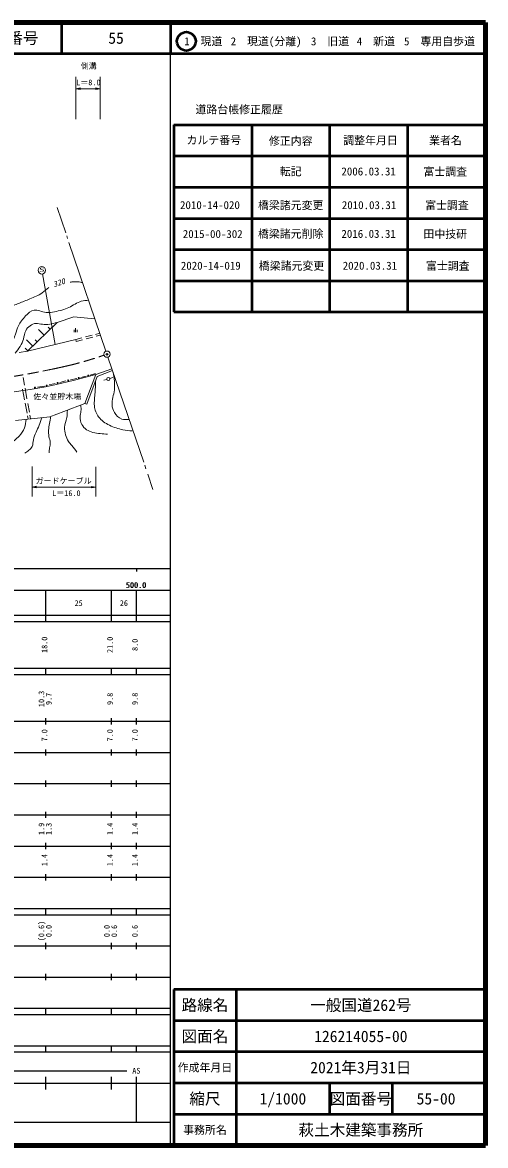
# Model space of a CAD drawing. Units: millimetres, scale not verified. Extents: x 40000 to 680000, y 20000 to 380000.
# Drawn here: x 531468 to 680000, y 20000 to 380000 of the extents above; entities that cross this region are included whole.
import ezdxf
from ezdxf.enums import TextEntityAlignment as Align

# ---------------------------------------------------------------- set-up
doc = ezdxf.new("R2010")
doc.units = ezdxf.units.MM
doc.header["$LTSCALE"] = 1000
doc.header["$PDMODE"] = 32
doc.header["$PDSIZE"] = 500
doc.linetypes.add('CHAIN', pattern=[18.5, 12, -1.5, 3.5, -1.5])
for name, color, linetype, lineweight in [('M-BGD', 7, 'Continuous', 13), ('M-BMK', 2, 'CHAIN', 13), ('M-BMK-SRVR', 3, 'Continuous', 13), ('M-STR-STR3', 7, 'Continuous', 13), ('M-STR-STRC', 7, 'Continuous', 13), ('M-TTL', 2, 'Continuous', 140), ('M-TTL-BAND', 7, 'Continuous', 25), ('M-TTL-FRAM', 2, 'Continuous', 50), ('M-TTL-LINE', 7, 'Continuous', 50), ('M-TTL-TXT', 7, 'Continuous', 13)]:
    doc.layers.add(name, color=color, linetype=linetype, lineweight=lineweight)
doc.layers.add('レイヤ7', color=6, linetype='Continuous')
doc.styles.add('ＭＳ ゴシック', font='')
doc.styles.get('ＭＳ ゴシック').set_extended_font_data('MS Gothic')

# ---------------------------------------------------------------- blocks, each defined once
blk = doc.blocks.new('open_arrow')
at = {"color": 0, "linetype": 'Continuous', "lineweight": -2}
blk.add_lwpolyline([(7.5, 1.25), (0, 0), (7.5, -1.25)], dxfattribs=at)

msp = doc.modelspace()

# ---------------------------------------------------------------- linework, layer by layer
at = {"layer": 'M-BGD'}
for p, q in [((545671, 311585), (545966, 310716)), ((547928, 285615), (542589, 283869)), ((554600, 285024), (547928, 285615)), ((542589, 283869), (533106, 274641)), ((536656, 281630), (538423, 279815)), ((539735, 282306), (540342, 281683)), ((548023, 281470), (548023, 280720)), ((548524, 281970), (548523, 280720)), ((549023, 280719), (549023, 281469)), ((532815, 278315), (534793, 276282)), ((533106, 274641), (548541, 278343)), ((535574, 278272), (536189, 277640)), ((550524, 278862), (548541, 278343)), ((548693, 277763), (548541, 278343)), ((550747, 278300), (548693, 277763)), ((553881, 279741), (551739, 279181)), ((554038, 279162), (551894, 278601)), ((556293, 280373), (554930, 280016)), ((556445, 279793), (555141, 279451)), ((533106, 274641), (530460, 274193)), ((532373, 275637), (533228, 274759)), ((554996, 267142), (548209, 265379)), ((551916, 266660), (550184, 266217)), ((551524, 257826), (554996, 267142)), ((555412, 266555), (552122, 257620)), ((554948, 267435), (553215, 266992)), ((560161, 269005), (554996, 267142)), ((560355, 268437), (555412, 266555)), ((531685, 266163), (532129, 263712)), ((532289, 262827), (532909, 259408)), ((538291, 263052), (533957, 262375)), ((538530, 263454), (536317, 263096)), ((541809, 263842), (538291, 263052)), ((541982, 264264), (540009, 263801)), ((548209, 265379), (541809, 263842)), ((545433, 265074), (543461, 264611)), ((548885, 265885), (546913, 265422)), ((558557, 265596), (557596, 265327)), ((559517, 265885), (560467, 266184)), ((533957, 262375), (527262, 261361)), ((531536, 262493), (532157, 259071)), ((532362, 257939), (532941, 254745)), ((533193, 257840), (533687, 255112)), ((551524, 257826), (540297, 253581)), ((552122, 257620), (551524, 257826)), ((540297, 253581), (529215, 252462)), ((533093, 253905), (533280, 252872)), ((533866, 254125), (534078, 252953))]:
    msp.add_line(p, q, dxfattribs=at)
for centre, radius in [((552566, 266826), 150), ((535487, 262961), 150), ((539269, 263628), 150), ((542721, 264438), 150), ((546173, 265248), 150), ((549535, 266051), 150), ((559034, 265731), 500)]:
    msp.add_circle(centre, radius, dxfattribs=at)
for points, knots in [([(550770, 296600), (550283, 296711), (549796, 296823), (549301, 296875), (548827, 296924), (548346, 296919), (547870, 296876), (547510, 296843), (547153, 296789), (546796, 296734)], [0, 0, 0, 0, 1, 1, 1, 2, 2, 2, 3, 3, 3, 3]), ([(519918, 273909), (520499, 275272), (521080, 276635), (521796, 277935), (522406, 279042), (523114, 280103), (523661, 281226), (524227, 282390), (524621, 283621), (525096, 284875), (525578, 286146), (526145, 287441), (527104, 288308), (527960, 289083), (529129, 289516), (530255, 289951), (531475, 290423), (532644, 290897), (533835, 291379), (535190, 291927), (536573, 292485), (537774, 293308), (538539, 293832), (539231, 294463), (539923, 295095)], [0, 0, 0, 0, 1, 1, 1, 2, 2, 2, 3, 3, 3, 4, 4, 4, 5, 5, 5, 6, 6, 6, 7, 7, 7, 8, 8, 8, 8]), ([(552681, 290985), (551886, 290912), (551090, 290838), (550342, 290618), (548940, 290205), (547708, 289275), (546369, 288637), (544924, 287948), (543355, 287600), (541775, 287276), (540871, 287091), (539963, 286913), (539045, 287031), (537732, 287199), (536397, 287972), (535198, 287779), (534187, 287617), (533273, 286769), (532466, 285920), (531500, 284906), (530687, 283893), (530164, 282708), (529800, 281881), (529576, 280972), (529275, 280098), (528459, 277728), (527078, 275627), (525696, 273527)], [0, 0, 0, 0, 1, 1, 1, 2, 2, 2, 3, 3, 3, 4, 4, 4, 5, 5, 5, 6, 6, 6, 7, 7, 7, 8, 8, 8, 9, 9, 9, 9]), ([(529173, 273974), (530246, 275416), (531318, 276858), (531786, 278520), (532032, 279395), (532110, 280331), (532527, 281179), (533141, 282425), (534489, 283482), (535830, 283539), (536503, 283568), (537175, 283345), (537849, 283242), (539421, 283001), (540999, 283414), (542578, 283828)], [0, 0, 0, 0, 1, 1, 1, 2, 2, 2, 3, 3, 3, 4, 4, 4, 5, 5, 5, 5]), ([(560537, 267900), (560868, 265995), (561199, 264090), (560948, 262198), (560735, 260594), (560103, 258999), (560206, 257408), (560259, 256585), (560508, 255764), (560940, 255012), (561492, 254051), (562340, 253203), (563334, 252890), (564065, 252660), (564874, 252720), (565683, 252780)], [0, 0, 0, 0, 1, 1, 1, 2, 2, 2, 3, 3, 3, 4, 4, 4, 5, 5, 5, 5]), ([(554855, 265042), (554870, 263805), (554885, 262569), (554784, 261333), (554667, 259911), (554398, 258491), (554552, 257072), (554688, 255816), (555156, 254561), (555912, 253548), (556787, 252375), (558047, 251526), (559375, 250875), (560753, 250198), (562205, 249733), (563691, 249450), (564665, 249264), (565655, 249157), (566644, 249049)], [0, 0, 0, 0, 1, 1, 1, 2, 2, 2, 3, 3, 3, 4, 4, 4, 5, 5, 5, 6, 6, 6, 6]), ([(545879, 255691), (545847, 254913), (545816, 254134), (545669, 253369), (545462, 252296), (545028, 251250), (544969, 250175), (544927, 249400), (545081, 248611), (545295, 247841), (545504, 247085), (545773, 246349), (546193, 245710), (546511, 245228), (546916, 244800), (547298, 244358), (547878, 243685), (548406, 242976), (548934, 242267)], [0, 0, 0, 0, 1, 1, 1, 2, 2, 2, 3, 3, 3, 4, 4, 4, 5, 5, 5, 6, 6, 6, 6]), ([(550204, 257327), (550257, 256672), (550309, 256017), (550233, 255372), (550163, 254784), (549986, 254204), (549947, 253611), (549891, 252778), (550107, 251918), (550512, 251168), (550883, 250482), (551411, 249888), (552045, 249462), (552657, 249050), (553368, 248795), (554089, 248608), (555615, 248212), (557181, 248123), (558747, 248035)], [0, 0, 0, 0, 1, 1, 1, 2, 2, 2, 3, 3, 3, 4, 4, 4, 5, 5, 5, 6, 6, 6, 6]), ([(532643, 252808), (532563, 251861), (532483, 250914), (532161, 250051), (531800, 249078), (531132, 248212), (530398, 247439), (529496, 246490), (528495, 245680), (527441, 244942), (526183, 244062), (524851, 243283), (523519, 242504)], [0, 0, 0, 0, 1, 1, 1, 2, 2, 2, 3, 3, 3, 4, 4, 4, 4]), ([(537640, 253313), (537388, 252493), (537135, 251674), (536821, 250880), (536524, 250131), (536173, 249405), (535836, 248669), (535467, 247866), (535115, 247053), (534973, 246172), (534861, 245479), (534880, 244745), (534602, 244125), (534382, 243632), (533973, 243211), (533536, 242857), (533117, 242516), (532671, 242237), (532225, 241957)], [0, 0, 0, 0, 1, 1, 1, 2, 2, 2, 3, 3, 3, 4, 4, 4, 5, 5, 5, 6, 6, 6, 6]), ([(540508, 253661), (540386, 252924), (540264, 252187), (540138, 251450), (540020, 250756), (539898, 250063), (539850, 249361), (539801, 248665), (539825, 247961), (539970, 247273), (540107, 246625), (540352, 245992), (540378, 245348), (540400, 244793), (540261, 244230), (540171, 243669), (540086, 243136), (540046, 242604), (540006, 242072)], [0, 0, 0, 0, 1, 1, 1, 2, 2, 2, 3, 3, 3, 4, 4, 4, 5, 5, 5, 6, 6, 6, 6])]:
    msp.add_open_spline(points, degree=3, knots=knots, dxfattribs=at)
at = {"layer": 'M-BMK'}
msp.add_open_spline([(464589, 269063), (466549, 268666), (468510, 268270), (470477, 267910), (472536, 267533), (474603, 267196), (476673, 266876), (478843, 266541), (481015, 266224), (483195, 265962), (486017, 265623), (488851, 265375), (491689, 265194), (495593, 264944), (499506, 264820), (503417, 264835), (507812, 264852), (512204, 265045), (516592, 265342), (520437, 265601), (524279, 265941), (528091, 266485), (531907, 267031), (535693, 267782), (539475, 268554), (542788, 269229), (546097, 269920), (549358, 270797), (551828, 271461), (554271, 272232), (556698, 273043), (557004, 273145), (557309, 273247), (557614, 273350)], degree=3, knots=[0, 0, 0, 0, 1, 1, 1, 2, 2, 2, 3, 3, 3, 4, 4, 4, 5, 5, 5, 6, 6, 6, 7, 7, 7, 8, 8, 8, 9, 9, 9, 10, 10, 10, 11, 11, 11, 11], dxfattribs=at)
at = {"layer": 'M-BMK-SRVR'}
for p, q in [((542573, 320688), (545345, 312540)), ((546376, 309513), (558248, 274626)), ((558897, 272722), (570349, 239070)), ((570699, 238042), (571072, 236944)), ((571668, 235195), (573330, 230312))]:
    msp.add_line(p, q, dxfattribs=at)
msp.add_circle((558554, 273665), 1000, dxfattribs=at)
at = {"layer": 'M-STR-STR3'}
for p, q in [((548627, 362613), (548613, 349050)), ((556377, 362605), (556363, 349042)), ((548623, 358765), (556373, 358757)), ((534567, 237613), (534557, 228065)), ((554981, 237592), (554971, 228044)), ((554975, 231062), (534574, 231083))]:
    msp.add_line(p, q, dxfattribs=at)
at = {"layer": 'M-STR-STRC'}
msp.add_line((537945, 299380), (541992, 276772), dxfattribs=at)
msp.add_circle((537694, 300553), 1200, dxfattribs=at)
at = {"layer": 'M-TTL'}
for p, q in [((680000, 380000), (40000, 380000)), ((680000, 20000), (680000, 380000)), ((40000, 20000), (680000, 20000))]:
    msp.add_line(p, q, dxfattribs=at)
at = {"layer": 'M-TTL-BAND'}
for p, q in [((579000, 20000), (579000, 370000)), ((40000, 205000), (579000, 205000)), ((568000, 205000), (568000, 204000)), ((68000, 198000), (579000, 198000)), ((539000, 188000), (539000, 198000)), ((560000, 188000), (560000, 198000)), ((568000, 188000), (568000, 198000)), ((40000, 190000), (579000, 190000)), ((40000, 188000), (579000, 188000)), ((40000, 173000), (579000, 173000)), ((539000, 171000), (539000, 173000)), ((560000, 171000), (560000, 173000)), ((568000, 171000), (568000, 173000)), ((40000, 171000), (579000, 171000)), ((40000, 156000), (579000, 156000)), ((539000, 155000), (539000, 157000)), ((560000, 155000), (560000, 157000)), ((568000, 155000), (568000, 157000)), ((46000, 146000), (579000, 146000)), ((539000, 145000), (539000, 147000)), ((560000, 145000), (560000, 147000)), ((568000, 145000), (568000, 147000)), ((539000, 135000), (539000, 137000)), ((560000, 135000), (560000, 137000)), ((568000, 135000), (568000, 137000)), ((52000, 136000), (579000, 136000)), ((46000, 126000), (579000, 126000)), ((539000, 125000), (539000, 127000)), ((560000, 125000), (560000, 127000)), ((568000, 125000), (568000, 127000)), ((52000, 116000), (579000, 116000)), ((539000, 115000), (539000, 117000)), ((560000, 115000), (560000, 117000)), ((568000, 115000), (568000, 117000)), ((46000, 106000), (579000, 106000)), ((539000, 105000), (539000, 107000)), ((560000, 105000), (560000, 107000)), ((568000, 105000), (568000, 107000)), ((40000, 96000), (579000, 96000)), ((40000, 94000), (579000, 94000)), ((539000, 94000), (539000, 96000)), ((560000, 94000), (560000, 96000)), ((568000, 94000), (568000, 96000)), ((49000, 84000), (579000, 84000)), ((539000, 83000), (539000, 85000)), ((560000, 83000), (560000, 85000)), ((568000, 83000), (568000, 85000)), ((40000, 74000), (579000, 74000)), ((539000, 73000), (539000, 75000)), ((560000, 73000), (560000, 75000)), ((568000, 73000), (568000, 75000)), ((40000, 64000), (579000, 64000)), ((40000, 62000), (579000, 62000)), ((539000, 62000), (539000, 64000)), ((560000, 62000), (560000, 64000)), ((568000, 62000), (568000, 64000)), ((40000, 52000), (579000, 52000)), ((539000, 50000), (539000, 52000)), ((560000, 50000), (560000, 52000)), ((568000, 50000), (568000, 52000)), ((40000, 50000), (579000, 50000)), ((71000, 44000), (565000, 44000)), ((40000, 40000), (579000, 40000)), ((539000, 38000), (539000, 42000)), ((560000, 38000), (560000, 42000)), ((568000, 27500), (568000, 42000)), ((68000, 27500), (579000, 27500))]:
    msp.add_line(p, q, dxfattribs=at)
at = {"layer": 'M-TTL-FRAM'}
for p, q in [((580000, 347197), (580000, 287197)), ((580000, 347197), (680000, 347197)), ((580000, 287197), (680000, 287197)), ((680000, 70000), (580000, 70000)), ((580000, 70000), (580000, 20000))]:
    msp.add_line(p, q, dxfattribs=at)
at = {"layer": 'M-TTL-LINE'}
for p, q in [((543997, 380000), (543997, 370000)), ((579000, 380000), (579000, 370000)), ((40000, 370000), (680000, 370000)), ((605000, 347197), (605000, 287197)), ((630000, 347197), (630000, 287197)), ((655000, 347197), (655000, 287197)), ((580000, 337197), (680000, 337197)), ((580000, 327197), (680000, 327197)), ((580000, 317197), (680000, 317197)), ((580000, 307197), (680000, 307197)), ((580000, 297197), (680000, 297197)), ((600000, 70000), (600000, 20000)), ((680000, 60000), (580000, 60000)), ((680000, 50000), (580000, 50000)), ((680000, 40000), (580000, 40000)), ((630000, 40000), (630000, 30000)), ((650000, 40000), (650000, 30000)), ((680000, 30000), (580000, 30000))]:
    msp.add_line(p, q, dxfattribs=at)
msp.add_circle((584031, 373958), 3000, dxfattribs=at)
at = {"layer": 'レイヤ7'}
msp.add_point((558556, 273644), dxfattribs=at)

# ---------------------------------------------------------------- block references
at = {"layer": 'M-STR-STR3', "xscale": 193, "yscale": 193}
for p, rotation in [((548623, 358765), 359.9), ((556373, 358757), 179.9), ((534574, 231083), 359.9), ((554975, 231062), 179.9)]:
    msp.add_blockref('open_arrow', p, dxfattribs=dict(at, rotation=rotation))

# ---------------------------------------------------------------- texts
at = {"layer": 'M-BGD', "style": 'ＭＳ ゴシック', "oblique": 15}
msp.add_text('320', height=1833, rotation=18.591, dxfattribs=at).set_placement((541794, 294567), align=Align.BOTTOM_LEFT)
at = {"layer": 'M-STR-STR3', "style": 'ＭＳ ゴシック'}
for s, p in [('側溝', (550137, 364581)), ('L＝8.0', (548712, 359321)), ('ガードケーブル', (535690, 231600)), ('L＝16.0', (541011, 227655))]:
    msp.add_text(s, height=1833, rotation=359.941, dxfattribs=at).set_placement(p, align=Align.BOTTOM_LEFT)
at = {"layer": 'M-STR-STRC', "style": 'ＭＳ ゴシック', "width": 2}
msp.add_text('S', height=1320, rotation=359.941, dxfattribs=at).set_placement((536775, 299692), align=Align.BOTTOM_LEFT)
at = {"layer": 'M-TTL', "color": 7, "style": 'ＭＳ ゴシック'}
msp.add_text('佐々並貯木場', height=1833, rotation=359.941, dxfattribs=at).set_placement((534938, 258597), align=Align.BOTTOM_LEFT)
at = {"layer": 'M-TTL-BAND', "style": 'ＭＳ ゴシック'}
for s, p in [('500.0', (567844, 198195)), ('500.0', (568000, 198195)), ('25', (549500, 192405)), ('26', (564000, 192405)), ('AS', (568000, 42500))]:
    msp.add_text(s, height=1833, dxfattribs=at).set_placement(p, align=Align.BOTTOM_CENTER)
for s, p in [('18.0', (540000, 180500)), ('21.0', (561000, 180500)), ('8.0', (569000, 180500)), ('10.3', (539000, 163174)), ('9.7', (541370, 163174)), ('9.8', (561000, 163174)), ('9.8', (569000, 163174)), ('7.0', (540000, 151500)), ('7.0', (561000, 151500)), ('7.0', (569000, 151500)), ('1.9', (539000, 121500)), ('1.3', (541370, 121500)), ('1.4', (561000, 121500)), ('1.4', (569000, 121500)), ('1.4', (540000, 111500)), ('1.4', (561000, 111500)), ('1.4', (569000, 111500)), ('(0.6)', (539000, 88764)), ('0.0', (541370, 88764)), ('0.0', (560000, 88764)), ('0.6', (562370, 88764)), ('0.6', (569000, 88764))]:
    msp.add_text(s, height=1833, rotation=90, dxfattribs=at).set_placement(p, align=Align.BOTTOM_CENTER)
at = {"layer": 'M-TTL-TXT', "style": 'ＭＳ ゴシック'}
for s, height, p in [('図面番号', 3666, (526622, 375000)), ('55', 3666, (561497, 375000)), ('1\u3000現道', 2566, (589448, 373958)), ('2\u3000現道(分離)', 2566, (609619, 373958)), ('3\u3000旧道', 2566, (630121, 373958)), ('4\u3000新道', 2566, (644824, 373958)), ('5\u3000専用自歩道', 2566, (665228, 373958)), ('道路台帳修正履歴', 2566, (600968, 352113)), ('カルテ番号', 2566, (592839, 342277)), ('修正内容', 2566, (617509, 342023)), ('調整年月日', 2566, (643089, 342197)), ('業者名', 2566, (667134, 342197)), ('転記', 2566, (617500, 332245)), ('2006.03.31', 2566, (642500, 332245)), ('富士調査', 2566, (667077, 332189)), ('2010-14-020', 2566, (591602, 321453)), ('橋梁諸元変更', 2566, (617500, 321403)), ('2010.03.31', 2566, (642633, 321453)), ('富士調査', 2566, (667610, 321396)), ('2015-00-302', 2566, (592500, 312189)), ('橋梁諸元削除', 2566, (617500, 312245)), ('2016.03.31', 2566, (642500, 312245)), ('田中技研', 2566, (667077, 312189)), ('2020-14-019', 2566, (591875, 302035)), ('橋梁諸元変更', 2566, (617773, 301985)), ('2020.03.31', 2566, (642907, 302035)), ('富士調査', 2566, (667883, 301978)), ('路線名', 3666, (590000, 65000)), ('路線名', 3666, (590000, 65000)), ('一般国道262号', 3666, (640000, 65000)), ('図面名', 3666, (590000, 55000)), ('図面名', 3666, (590000, 55000)), ('126214055-00', 3666, (640000, 55000)), ('2021年3月31日', 3666, (640000, 45000)), ('作成年月日', 2566, (590000, 45000)), ('作成年月日', 2566, (590000, 45000)), ('縮尺', 3666, (590000, 35000)), ('縮尺', 3666, (590000, 35000)), ('1/1000', 3666, (615000, 35000)), ('図面番号', 3666, (640000, 35000)), ('図面番号', 3666, (640000, 35000)), ('55-00', 3666, (664125, 35000)), ('事務所名', 2566, (590000, 25000)), ('事務所名', 2566, (590000, 25000)), ('萩土木建築事務所', 3666, (640000, 25000))]:
    msp.add_text(s, height=height, dxfattribs=at).set_placement(p, align=Align.MIDDLE_CENTER)

doc.saveas('drawing.dxf')
